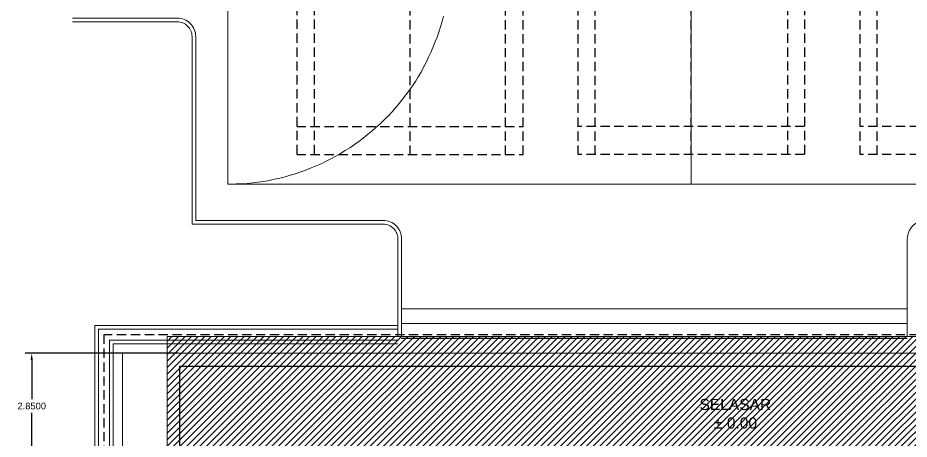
# Model space of a CAD drawing. Header units: inches. Extents: x -1 to 125, y -2 to 87.
# Drawn here: x 10.93 to 34.97, y 30.35 to 41.71 of the extents above; entities that cross this region are included whole.
import ezdxf

# ---------------------------------------------------------------- set-up
doc = ezdxf.new("R2010")
doc.units = ezdxf.units.IN
doc.header["$MEASUREMENT"] = 0
doc.linetypes.add('$0$HIDDEN', pattern=[0.375, 0.25, -0.125])
doc.linetypes.add('HelipadXX$0$Core-03$0$HIDDEN', pattern=[0.375, 0.25, -0.125])
doc.layers.get('defpoints').update_dxf_attribs({"color": 1})
doc.layers.add('as', color=1, linetype='Continuous', plot=False)
for name, color, linetype, lineweight in [('KOLOM', 4, 'Continuous', 9), ('lan', 7, 'Continuous', 15), ('NOT', 7, 'Continuous', 20), ('SANITAIR', 15, 'Continuous', 9), ('u', 6, 'Continuous', 20)]:
    doc.layers.add(name, color=color, linetype=linetype, lineweight=lineweight)
doc.layers.add('LANTAI', color=57, linetype='Continuous')
doc.layers.add('POLYLINE TPAK', color=4, linetype='Continuous', lineweight=20, plot=False)
doc.styles.get("Standard").update_dxf_attribs({"font": 'arial.ttf'})
doc.dimstyles.get("Standard").update_dxf_attribs({"dimtxt": 0.18, "dimasz": 0.18, "dimexe": 0.18, "dimexo": 0.0625, "dimgap": 0.09, "dimtad": 0, "dimtih": 1, "dimtoh": 1, "dimdec": 4, "dimzin": 0, "dimdsep": 46, "dimtxsty": 'Standard', "dimcen": 0.09, "dimadec": 0, "dimazin": 0, "dimtfac": 1, "dimtdec": 4, "dimtofl": 0, "dimtmove": 0, "dimatfit": 3, "dimfxl": 1, "dimtolj": 1, "dimtzin": 0, "dimarcsym": 0})

# ---------------------------------------------------------------- blocks, each defined once
blk = doc.blocks.new('*D69')
at = {"layer": 'defpoints', "color": 0}
for p in [(11.304, 32.666), (15.302, 32.666), (15.302, 29.816)]:
    blk.add_point(p, dxfattribs=at)
at = {"layer": 'u', "color": 0, "lineweight": -2}
for p, q in [((15.24, 32.666), (11.124, 32.666)), ((11.304, 32.486), (11.304, 31.423)), ((11.304, 29.996), (11.304, 31.059)), ((15.24, 29.816), (11.124, 29.816))]:
    blk.add_line(p, q, dxfattribs=at)
at = {"layer": 'u', "color": 0}
for points in [[(11.274, 32.486), (11.334, 32.486), (11.304, 32.666)], [(11.274, 29.996), (11.334, 29.996), (11.304, 29.816)]]:
    blk.add_solid(points, dxfattribs=at)
at = {"layer": 'u', "color": 0, "insert": (11.304, 31.241), "char_height": 0.18, "attachment_point": 5}
blk.add_mtext('\\A1;2.8500', dxfattribs=at)
blk = doc.blocks.new('TENIS')
at = {"linetype": 'HelipadXX$0$Core-03$0$HIDDEN'}
for points in [[(-4.533, 13.391), (-10.64, 13.391), (-10.64, 0), (-4.533, 0), (-4.533, 13.391)], [(-10.171, 13.391), (-10.171, 0)], [(-7.584, 8.667), (-7.584, 13.391)], [(-5.007, 0), (-5.007, 13.391)], [(3.051, 0), (-3.045, 0), (-3.045, 13.391), (3.051, 13.391)], [(-3.045, 13.391), (3.051, 13.391), (3.051, 0), (-3.045, 0), (-3.045, 13.391)], [(-2.588, 0), (-2.588, 13.391)], [(0, 8.667), (0, 13.391)], [(2.593, 13.391), (2.593, 0)], [(10.645, 0), (4.554, 0), (4.554, 13.391), (10.645, 13.391)], [(4.554, 13.391), (10.645, 13.391), (10.645, 0), (4.554, 0), (4.554, 13.391)], [(5.012, 0), (5.012, 13.391)], [(7.6, 8.667), (7.6, 13.391)], [(10.187, 13.391), (10.187, 0)], [(-4.533, 12.628), (-10.64, 12.628)], [(-3.045, 12.628), (3.051, 12.628)], [(4.554, 12.628), (10.645, 12.628)], [(-4.533, 8.667), (-10.64, 8.667)], [(-3.045, 8.667), (3.051, 8.667)], [(4.554, 8.667), (10.645, 8.667)], [(-10.64, 6.695), (-4.533, 6.695)], [(-6.576, 6.695), (-6.063, 6.695)], [(3.051, 6.695), (-3.045, 6.695)], [(10.645, 6.695), (4.554, 6.695)], [(-10.64, 4.718), (-4.533, 4.718)], [(-7.584, 0), (-7.584, 4.718)], [(3.051, 4.718), (-3.045, 4.718)], [(0, 0), (0, 4.718)], [(10.645, 4.718), (4.554, 4.718)], [(7.6, 0), (7.6, 4.718)], [(-10.64, 0.757), (-4.533, 0.757)], [(3.051, 0.757), (-3.045, 0.757)], [(10.645, 0.757), (4.554, 0.757)]]:
    blk.add_lwpolyline(points, dxfattribs=at)
blk = doc.blocks.new('LAP.UTAMA')
for points in [[(-12.487, 14.982), (12.503, 14.982), (12.503, 0), (-12.487, 0), (-12.487, 14.982)], [(0.008, 14.982), (0.008, 0)], [(-12.487, 0), (-12.416, 0), (-12.263, 0.005), (-12.116, 0.011), (-11.964, 0.022), (-11.817, 0.038), (-11.67, 0.054), (-11.523, 0.076), (-11.376, 0.103), (-11.234, 0.131), (-11.087, 0.163), (-10.945, 0.201), (-10.804, 0.24), (-10.662, 0.283), (-10.52, 0.332), (-10.384, 0.381), (-10.242, 0.436), (-10.106, 0.49), (-9.975, 0.55), (-9.839, 0.616), (-9.708, 0.681), (-9.578, 0.752), (-9.452, 0.828), (-9.327, 0.904), (-9.202, 0.981), (-9.076, 1.068), (-8.957, 1.149), (-8.837, 1.242), (-8.722, 1.335), (-8.608, 1.427), (-8.494, 1.525), (-8.385, 1.629), (-8.276, 1.732), (-8.221, 1.787), (-8.167, 1.836), (-8.069, 1.945), (-7.965, 2.059), (-7.872, 2.173), (-7.775, 2.288), (-7.687, 2.408), (-7.6, 2.528), (-7.513, 2.648), (-7.431, 2.773), (-7.355, 2.898), (-7.279, 3.023), (-7.208, 3.154), (-7.143, 3.285), (-7.077, 3.421), (-7.012, 3.552), (-6.957, 3.688), (-6.903, 3.824), (-6.848, 3.96), (-6.799, 4.102), (-6.756, 4.244), (-6.712, 4.385), (-6.674, 4.527)]]:
    blk.add_lwpolyline(points)
blk = doc.blocks.new('A-DAS')
blk.add_line((-18.186, 19), (-31.822, 19))
at = {"layer": 'as', "linetype": '$0$HIDDEN'}
for p, q in [((-8.5, 19.1), (-39.85, 19.1)), ((-39.85, 19.1), (-39.85, 3.2))]:
    blk.add_line(p, q, dxfattribs=at)
at = {"layer": 'as'}
for p, q in [((-37.8, 18.25), (-7.15, 18.25)), ((-37.8, 2.65), (-37.8, 18.25))]:
    blk.add_line(p, q, dxfattribs=at)
at = {"layer": 'lan'}
for p, q in [((-18.186, 19.8), (-31.822, 19.8)), ((-18.186, 19.4), (-31.822, 19.4)), ((-31.822, 19.4), (-18.186, 19.4)), ((-31.822, 19), (-18.186, 19)), ((-39.35, 18.6), (-39.35, 3.2)), ((-38.15, 18.6), (-38.15, 15.9))]:
    blk.add_line(p, q, dxfattribs=at)
for points in [[(-31.822, 20.18), (-31.822, 21.68, 0.414214), (-32.322, 22.18), (-37.376, 22.18), (-37.376, 27.14, 0.414214), (-37.876, 27.64), (-40.7, 27.64)], [(-40.7, 27.64), (-37.876, 27.64, -0.414214), (-37.376, 27.14), (-37.376, 22.18), (-32.322, 22.18, -0.414214), (-31.822, 21.68), (-31.822, 19.05)], [(-31.922, 20.18), (-31.922, 21.68, 0.414214), (-32.322, 22.08), (-37.476, 22.08), (-37.476, 27.14, 0.414214), (-37.876, 27.54), (-40.7, 27.54)], [(-40.7, 27.54), (-37.876, 27.54, -0.414214), (-37.476, 27.14), (-37.476, 22.08), (-32.322, 22.08, -0.414214), (-31.922, 21.68), (-31.922, 19.05)], [(-18.186, 19.05), (-18.186, 21.68, -0.414214), (-17.686, 22.18), (-10.65, 22.18), (-10.65, 27.14, -0.414214), (-10.15, 27.64), (-7.3, 27.64), (-7.3, 18.6), (-39.35, 18.6)]]:
    blk.add_lwpolyline(points, format="xyb", dxfattribs=at)
at = {"layer": 'POLYLINE TPAK', "color": 3}
blk.add_lwpolyline([(-38.15, 19.05), (-7.2, 19.05), (-7.2, 16), (-38.15, 16)], close=True, dxfattribs=at)
at = {"layer": 'SANITAIR'}
for p, q in [((-31.922, 19.35), (-40.1, 19.35)), ((-40.1, 19.35), (-40.1, 3.2))]:
    blk.add_line(p, q, dxfattribs=at)
for points in [[(-31.922, 19.25), (-40, 19.25), (-40, 3.2, 0.414214), (-37.35, 0.55), (-32.4, 0.55), (-32.4, -0.2)], [(-31.922, 18.95), (-39.7, 18.95), (-39.7, 3.2, 0.414214), (-37.35, 0.85), (-32.1, 0.85), (-32.1, 0.1)], [(-31.922, 18.85), (-39.6, 18.85), (-39.6, 3.2, 0.414214), (-37.35, 0.95), (-32, 0.95), (-32, 0.2)]]:
    blk.add_lwpolyline(points, format="xyb", dxfattribs=at)
at = {"layer": 'KOLOM'}
blk.add_blockref('LAP.UTAMA', (-24.021, 23.159), dxfattribs=at)
at = {"layer": 'LANTAI'}
blk.add_blockref('TENIS', (-24.013, 23.955), dxfattribs=at)

msp = doc.modelspace()

# ---------------------------------------------------------------- hatches: boundary and pattern name
at = {"layer": 'defpoints'}
h = msp.add_hatch(dxfattribs=at)
h.set_pattern_fill('ANSI31', color=256, style=0)
h.paths.add_polyline_path([(14.9523, 33.1162), (45.9023, 33.1162), (45.9023, 30.0662), (14.9523, 30.0662)])

# ---------------------------------------------------------------- block references
msp.add_blockref('A-DAS', (53.1023, 14.0662))

# ---------------------------------------------------------------- texts
at = {"layer": 'NOT', "insert": (28.93531, 31.43401), "char_height": 0.3, "attachment_point": 1}
msp.add_mtext_dynamic_manual_height_columns('\\pi0.37622;SELASAR\\P\\pi0.7678;± 0.00', width=2.6617262, gutter_width=1, heights=[0], dxfattribs=at)

# ---------------------------------------------------------------- dimensions: what is measured, and where the dimension line sits
at = {"layer": 'u'}
dim = msp.add_linear_dim(base=(11.30423, 32.6662), p1=(15.3023, 29.8162), p2=(15.3023, 32.6662), angle=90, dimstyle='Standard', dxfattribs=at)
dim.commit()
dim.dimension.update_dxf_attribs({"geometry": '*D69', "text_midpoint": (11.30423, 31.2412)})

doc.saveas('drawing.dxf')
